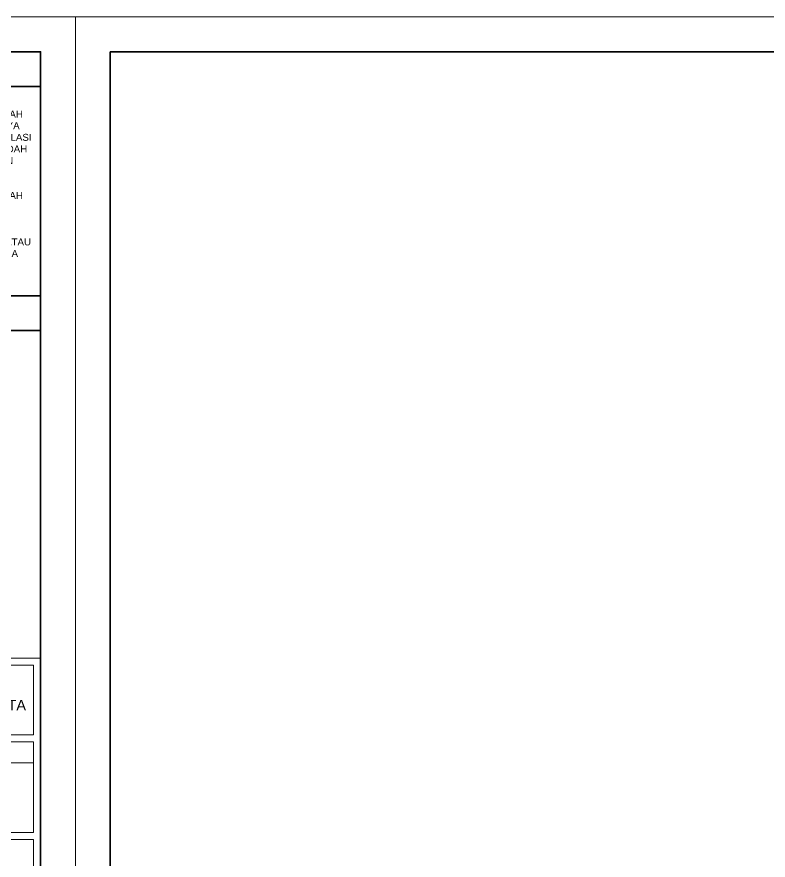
# Model space of a CAD drawing. Header units: millimetres. Extents: x -11 to 1625, y -267 to 180.
# Drawn here: x 1329.53 to 1351.08, y 148.8 to 173 of the extents above; entities that cross this region are included whole.
import ezdxf
from ezdxf.enums import TextEntityAlignment as Align

# ---------------------------------------------------------------- set-up
doc = ezdxf.new("R2010")
doc.units = ezdxf.units.MM
doc.layers.add('GRS KOP', color=1, linetype='Continuous', lineweight=35)
doc.layers.add('kop', color=7, linetype='Continuous', lineweight=20)
doc.styles.add('BARU', font='complex.shx')
doc.styles.get("Standard").update_dxf_attribs({"font": 'ARIALUNI.TTF'})

# ---------------------------------------------------------------- blocks, each defined once
blk = doc.blocks.new('kop')
at = {"layer": 'GRS KOP'}
for p, q in [((83, 1), (83, 54)), ((73, 53), (83, 53)), ((73, 47), (83, 47)), ((73, 46), (83, 46))]:
    blk.add_line(p, q, dxfattribs=at)
blk.add_lwpolyline([(1, 54), (83, 54), (83, 1), (1, 1)], close=True, dxfattribs=at)
at = {"layer": 'kop', "color": 7}
for p, q in [((84, 55), (0, 55)), ((0, 55), (0, 0)), ((84, 55), (84, 0)), ((84, 55), (84, 0))]:
    blk.add_line(p, q, dxfattribs=at)
at = {"layer": 'kop'}
for p, q in [((83, 36.6), (73, 36.6)), ((82.8, 36.4), (73.2, 36.4)), ((82.8, 34.4), (82.8, 36.4)), ((82.8, 34.4), (73.2, 34.4)), ((82.8, 34.2), (73.2, 34.2)), ((82.8, 31.6), (82.8, 34.2)), ((82.8, 33.6), (73.2, 33.6)), ((82.8, 31.6), (73.2, 31.6)), ((82.8, 31.4), (73.2, 31.4)), ((82.8, 27.4), (82.8, 31.4))]:
    blk.add_line(p, q, dxfattribs=at)
blk.add_text('DAERAH KHUSUS IBUKOTA JAKARTA', height=0.29998, dxfattribs=at).set_placement((78.8, 35.25), align=Align.MIDDLE)
at = {"layer": 'kop', "insert": (73.2, 49.875), "char_height": 0.2, "width": 9.6, "attachment_point": 4}
blk.add_mtext('\\pi-0.6,l0.6,t0.6;1.^IPENGESAHAN  DINAS PERUMAHAN DAN GEDUNG PEMERINTAH DAERAH KOTA ADMINISTRASI JAKARTA TIMUR ADALAH HANYA SEBATAS KONTROL TERHADAP KESESUAIAN DENGAN REGULASI PERIZINAN DAN PEMENUHAN TERHADAP STANDAR DAN KAIDAH TEKNIS PERENCANAAN YANG BERLAKU, SERTA PEMENUHAN TERHADAP KEBUTUHAN FUNGSI BANGUNAN.\\P\\P2.^IPENGESAHAN  DINAS PERUMAHAN DAN GEDUNG PEMERINTAH DAERAH KOTA ADMINISTRASI JAKARTA TIMUR, TIDAK MEMINDAHKAN TANGGUNG JAWAB PROFESI SEBAGAI KONSULTAN PERENCANA. TANGGUNG JAWAB PROFESI DAN RESIKO SANKSI APABILA TERJADI KEGAGALAN BANGUNAN ATAU KEGAGALAN PEKERJAAN KONSTRUKSI TETAP MELEKAT PADA TENAGA AHLI DAN BADAN USAHA KONSULTAN PERENCANA YANG MEMBUAT PRODUK PERENCANAAN.', dxfattribs=at)
at = {"layer": 'kop', "style": 'BARU', "flags": 4}
for p, height in [((73.8, 5.4), 0.35), ((80.303, 5.382), 0.25), ((73.8, 4.9), 0.35), ((80.303, 4.882), 0.25), ((73.8, 4.4), 0.35), ((80.303, 4.382), 0.25)]:
    blk.add_attdef('-', p, '', height=height, dxfattribs=at)
at = {"layer": 'kop', "flags": 4}
for tag, p in [('AR-00', (78.057, 2.648)), ('00', (81.238, 2.647))]:
    blk.add_attdef(tag, text='', height=0.35, dxfattribs=at).set_placement(p, align=Align.MIDDLE)

msp = doc.modelspace()

# ---------------------------------------------------------------- block references
at = {"layer": 'kop'}
for p in [(1247.214162, 118), (1331.2141609, 118.0000005)]:
    msp.add_blockref('kop', p, dxfattribs=at)

doc.saveas('drawing.dxf')
